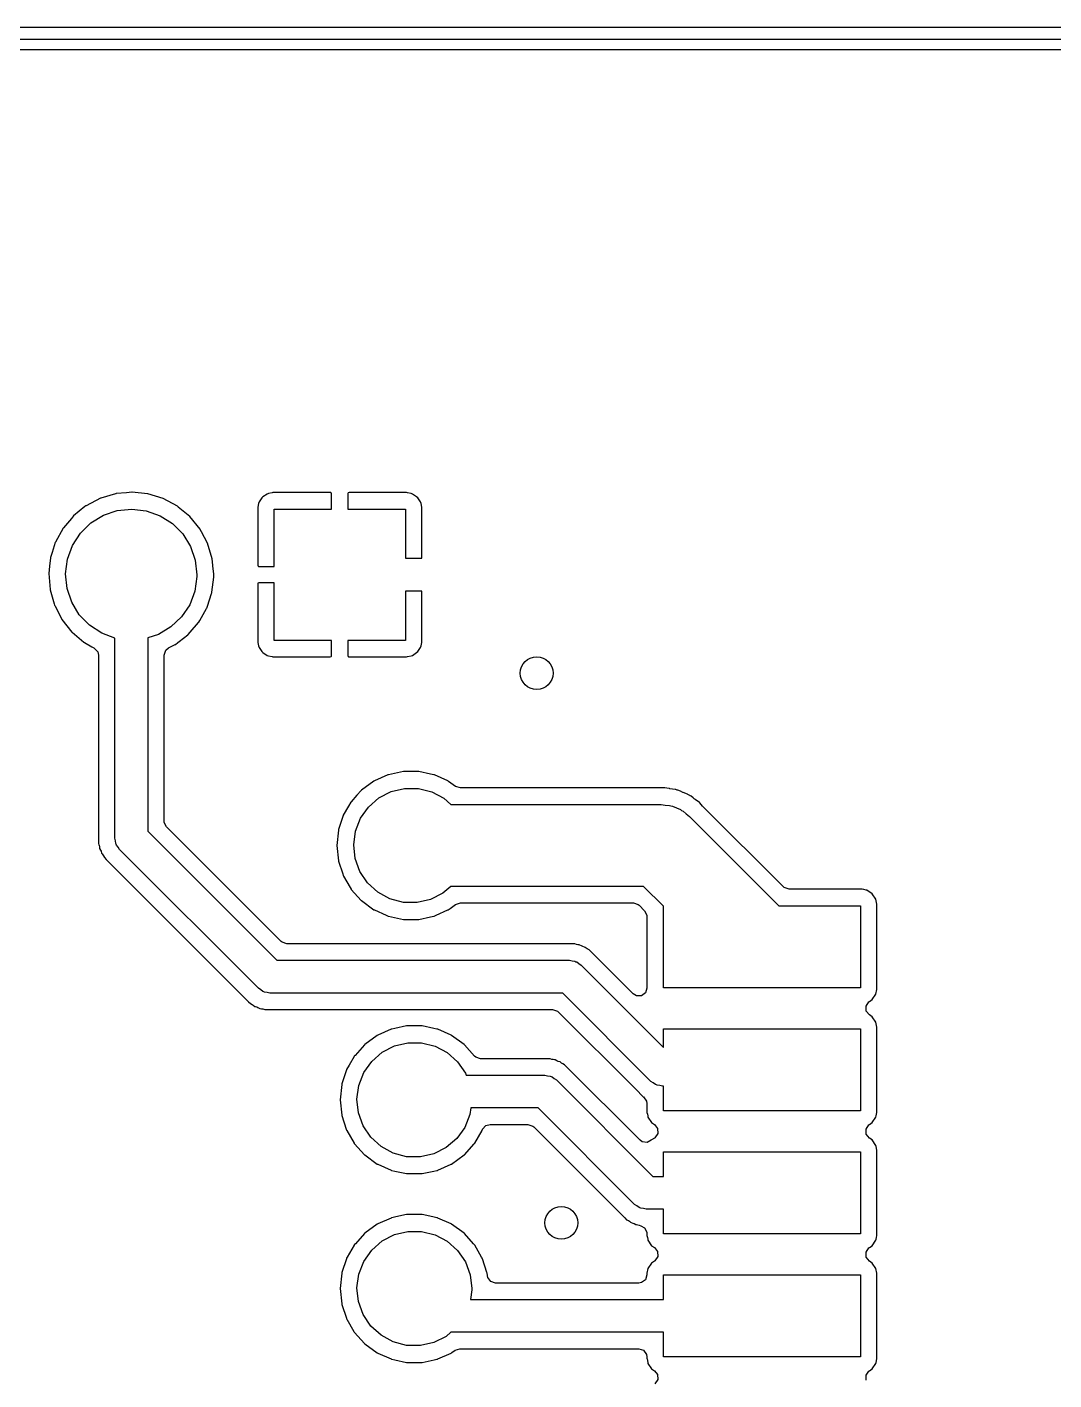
# Model space of a CAD drawing. Extents: x 0.4 to 11.3, y -7.9 to -0.4.
# Drawn here: x 5.854 to 6.347, y -3.253 to -2.603 of the extents above; entities that cross this region are included whole.
import ezdxf

# ---------------------------------------------------------------- set-up
doc = ezdxf.new("R2010")
doc.units = 0
doc.header["$MEASUREMENT"] = 0
doc.layers.add('BLACK', color=7, linetype='CONTINUOUS')

msp = doc.modelspace()

# ---------------------------------------------------------------- linework, layer by layer
at = {"layer": 'BLACK', "linetype": 'CONTINUOUS'}
for p, q in [((3.61811, -2.60335), (7.14, -2.60335)), ((7.13705, -2.60925), (3.62107, -2.60925)), ((3.62992, -2.61419), (7.12821, -2.61419)), ((5.88911, -2.82944), (5.88226, -2.83302)), ((5.88929, -2.82939), (5.88911, -2.82944)), ((5.89634, -2.82732), (5.88929, -2.82939)), ((5.88929, -2.82939), (5.88929, -2.82939)), ((5.89652, -2.82726), (5.89634, -2.82732)), ((5.89634, -2.82732), (5.89634, -2.82732)), ((5.89671, -2.82725), (5.89652, -2.82726)), ((5.90169, -2.82679), (5.89671, -2.82725)), ((5.89671, -2.82725), (5.89671, -2.82725)), ((5.90421, -2.82656), (5.90169, -2.82679)), ((5.9044, -2.82658), (5.90421, -2.82656)), ((5.91171, -2.82735), (5.9044, -2.82658)), ((5.9044, -2.82658), (5.9044, -2.82658)), ((5.9119, -2.82737), (5.91171, -2.82735)), ((5.91171, -2.82735), (5.91171, -2.82735)), ((5.91927, -2.82965), (5.9119, -2.82737)), ((5.92607, -2.83333), (5.91927, -2.82965)), ((5.96655, -2.82929), (5.96524, -2.83125)), ((5.96708, -2.82876), (5.96655, -2.82929)), ((5.96905, -2.82744), (5.96708, -2.82876)), ((5.96975, -2.82715), (5.96905, -2.82744)), ((5.97148, -2.82681), (5.96975, -2.82715)), ((5.97186, -2.82677), (5.97148, -2.82681)), ((5.99968, -2.82677), (5.97186, -2.82677)), ((5.99984, -2.82689), (5.99968, -2.82677)), ((6, -2.82739), (5.99984, -2.82689)), ((6, -2.83465), (6, -2.82739)), ((6.00799, -2.82693), (6.00787, -2.8271)), ((6.00787, -2.8271), (6.00787, -2.83465)), ((6.00849, -2.82677), (6.00799, -2.82693)), ((6.03602, -2.82677), (6.00849, -2.82677)), ((6.0364, -2.82681), (6.03602, -2.82677)), ((6.03813, -2.82715), (6.0364, -2.82681)), ((6.03882, -2.82744), (6.03813, -2.82715)), ((6.04079, -2.82876), (6.03882, -2.82744)), ((6.04132, -2.82929), (6.04079, -2.82876)), ((6.04264, -2.83125), (6.04132, -2.82929)), ((5.88173, -2.83345), (5.87624, -2.83786)), ((5.88212, -2.83314), (5.88173, -2.83345)), ((5.88226, -2.83302), (5.88212, -2.83314)), ((5.88212, -2.83314), (5.88212, -2.83314)), ((5.89053, -2.83764), (5.89717, -2.83538)), ((5.89717, -2.83538), (5.90416, -2.83465)), ((5.90416, -2.83465), (5.91113, -2.83548)), ((5.91113, -2.83548), (5.91774, -2.83783)), ((5.92622, -2.83345), (5.92607, -2.83333)), ((5.9265, -2.83368), (5.92622, -2.83345)), ((5.92622, -2.83345), (5.92622, -2.83345)), ((5.93202, -2.83825), (5.9265, -2.83368)), ((5.9646, -2.83368), (5.96457, -2.83406)), ((5.96457, -2.83406), (5.96457, -2.86159)), ((5.96495, -2.83195), (5.9646, -2.83368)), ((5.96524, -2.83125), (5.96495, -2.83195)), ((5.97244, -2.8622), (5.97244, -2.83465)), ((5.97244, -2.83465), (6, -2.83465)), ((6.00787, -2.83465), (6.03543, -2.83465)), ((6.03543, -2.83465), (6.03543, -2.85827)), ((6.04293, -2.83195), (6.04264, -2.83125)), ((6.04327, -2.83368), (6.04293, -2.83195)), ((6.04331, -2.83406), (6.04327, -2.83368)), ((6.04331, -2.85827), (6.04331, -2.83406)), ((5.8752, -2.8391), (5.8714, -2.84363)), ((5.87624, -2.83786), (5.8752, -2.8391)), ((5.87953, -2.84624), (5.88455, -2.84132)), ((5.88455, -2.84132), (5.89053, -2.83764)), ((5.91774, -2.83783), (5.92367, -2.8416)), ((5.92367, -2.8416), (5.92862, -2.84658)), ((5.9369, -2.84424), (5.93202, -2.83825)), ((5.87128, -2.84378), (5.86756, -2.85055)), ((5.8714, -2.84363), (5.87128, -2.84378)), ((5.8714, -2.84363), (5.8714, -2.84363)), ((5.87573, -2.85214), (5.87953, -2.84624)), ((5.92862, -2.84658), (5.93234, -2.85253)), ((5.93699, -2.84441), (5.9369, -2.84424)), ((5.93762, -2.84558), (5.93699, -2.84441)), ((5.93699, -2.84441), (5.93699, -2.84441)), ((5.94053, -2.85106), (5.93762, -2.84558)), ((5.86599, -2.85548), (5.86522, -2.85791)), ((5.8675, -2.85073), (5.86599, -2.85548)), ((5.86756, -2.85055), (5.8675, -2.85073)), ((5.8675, -2.85073), (5.8675, -2.85073)), ((5.87332, -2.85874), (5.87573, -2.85214)), ((5.93234, -2.85253), (5.93465, -2.85916)), ((5.94276, -2.85845), (5.94053, -2.85106)), ((5.86476, -2.86204), (5.86436, -2.86559)), ((5.8652, -2.8581), (5.86476, -2.86204)), ((5.86522, -2.85791), (5.8652, -2.8581)), ((5.8652, -2.8581), (5.8652, -2.8581)), ((5.87244, -2.8657), (5.87332, -2.85874)), ((5.93465, -2.85916), (5.93543, -2.86614)), ((5.94307, -2.86159), (5.94276, -2.85845)), ((5.94312, -2.86209), (5.94307, -2.86159)), ((5.94348, -2.86578), (5.94312, -2.86209)), ((5.96457, -2.86159), (5.96473, -2.86209)), ((5.96473, -2.86209), (5.96489, -2.8622)), ((5.96489, -2.8622), (5.97244, -2.8622)), ((6.03543, -2.85827), (6.04331, -2.85827)), ((5.86436, -2.86559), (5.86501, -2.87329)), ((5.87313, -2.87269), (5.87244, -2.8657)), ((5.93542, -2.86702), (5.93444, -2.87397)), ((5.93543, -2.86614), (5.93542, -2.86702)), ((5.94259, -2.87446), (5.94349, -2.86736)), ((5.94352, -2.86614), (5.94348, -2.86578)), ((5.94349, -2.86736), (5.9435, -2.86725)), ((5.9435, -2.86725), (5.94352, -2.86614)), ((5.86501, -2.87329), (5.86506, -2.87347)), ((5.86506, -2.87347), (5.86506, -2.87347)), ((5.86506, -2.87347), (5.86699, -2.8802)), ((5.87535, -2.87935), (5.87313, -2.87269)), ((5.93444, -2.87397), (5.93195, -2.88054)), ((5.94042, -2.88128), (5.94247, -2.87509)), ((5.94247, -2.87509), (5.94253, -2.87491)), ((5.94247, -2.87509), (5.94247, -2.87509)), ((5.94253, -2.87491), (5.94259, -2.87446)), ((5.96468, -2.87024), (5.96457, -2.8704)), ((5.96457, -2.8704), (5.96457, -2.89822)), ((5.96518, -2.87008), (5.96468, -2.87024)), ((5.97244, -2.87008), (5.96518, -2.87008)), ((5.97244, -2.89764), (5.97244, -2.87008)), ((6.04331, -2.87402), (6.03543, -2.87402)), ((6.03543, -2.87402), (6.03543, -2.89764)), ((6.04331, -2.89822), (6.04331, -2.87402)), ((5.86699, -2.8802), (5.86714, -2.88071)), ((5.86714, -2.88071), (5.86722, -2.88088)), ((5.86722, -2.88088), (5.87058, -2.88741)), ((5.87898, -2.88536), (5.87535, -2.87935)), ((5.93195, -2.88054), (5.92806, -2.88639)), ((5.93675, -2.88813), (5.94, -2.88241)), ((5.94, -2.88241), (5.9401, -2.88224)), ((5.94, -2.88241), (5.94, -2.88241)), ((5.9401, -2.88224), (5.94042, -2.88128)), ((5.87058, -2.88741), (5.87058, -2.88741)), ((5.87058, -2.88741), (5.87067, -2.88758)), ((5.87067, -2.88758), (5.87547, -2.89364)), ((5.88386, -2.89041), (5.87898, -2.88536)), ((5.92806, -2.88639), (5.92298, -2.89123)), ((5.93628, -2.88896), (5.93675, -2.88813)), ((5.87547, -2.89364), (5.87561, -2.89376)), ((5.87561, -2.89376), (5.87561, -2.89376)), ((5.87561, -2.89376), (5.8812, -2.89852)), ((5.88974, -2.89425), (5.88386, -2.89041)), ((5.89606, -2.89661), (5.88974, -2.89425)), ((5.91695, -2.89482), (5.91181, -2.89649)), ((5.92298, -2.89123), (5.91695, -2.89482)), ((5.92686, -2.89822), (5.93108, -2.89492)), ((5.93108, -2.89492), (5.93123, -2.8948)), ((5.93108, -2.89492), (5.93108, -2.89492)), ((5.93123, -2.8948), (5.93224, -2.89364)), ((5.93224, -2.89364), (5.93616, -2.8891)), ((5.93616, -2.8891), (5.93628, -2.88896)), ((5.93616, -2.8891), (5.93616, -2.8891)), ((5.8812, -2.89852), (5.8812, -2.89852)), ((5.8812, -2.89852), (5.88135, -2.89864)), ((5.88135, -2.89864), (5.88151, -2.89874)), ((5.88151, -2.89874), (5.88151, -2.89874)), ((5.88151, -2.89874), (5.88499, -2.90068)), ((5.88499, -2.90068), (5.88597, -2.90123)), ((5.88597, -2.90123), (5.88617, -2.90134)), ((5.88617, -2.90134), (5.88781, -2.90311)), ((5.89606, -2.99252), (5.89606, -2.89661)), ((5.91181, -2.89649), (5.91181, -2.98926)), ((5.92045, -2.90242), (5.92185, -2.90123)), ((5.92185, -2.90123), (5.92497, -2.89965)), ((5.92497, -2.89965), (5.92498, -2.89965)), ((5.92498, -2.89965), (5.92515, -2.89956)), ((5.92515, -2.89956), (5.9262, -2.89874)), ((5.9262, -2.89874), (5.92686, -2.89822)), ((5.96457, -2.89822), (5.9646, -2.8986)), ((5.9646, -2.8986), (5.96495, -2.90033)), ((5.96495, -2.90033), (5.96524, -2.90103)), ((5.96524, -2.90103), (5.96655, -2.903)), ((6, -2.89764), (5.97244, -2.89764)), ((6, -2.90519), (6, -2.89764)), ((6.03543, -2.89764), (6.00787, -2.89764)), ((6.00787, -2.89764), (6.00787, -2.90489)), ((6.04132, -2.903), (6.04264, -2.90103)), ((6.04264, -2.90103), (6.04293, -2.90033)), ((6.04293, -2.90033), (6.04327, -2.8986)), ((6.04327, -2.8986), (6.04331, -2.89822)), ((5.88781, -2.90311), (5.88817, -2.90474)), ((5.88817, -2.90474), (5.88817, -2.99502)), ((5.9197, -2.90471), (5.92045, -2.90242)), ((5.9197, -2.98437), (5.9197, -2.90471)), ((5.96655, -2.903), (5.96708, -2.90353)), ((5.96708, -2.90353), (5.96905, -2.90484)), ((5.96905, -2.90484), (5.96975, -2.90513)), ((5.96975, -2.90513), (5.97148, -2.90547)), ((5.97148, -2.90547), (5.97186, -2.90551)), ((5.97186, -2.90551), (5.99938, -2.90551)), ((5.99938, -2.90551), (5.99988, -2.90535)), ((5.99988, -2.90535), (6, -2.90519)), ((6.00787, -2.90489), (6.00804, -2.90539)), ((6.00804, -2.90539), (6.0082, -2.90551)), ((6.0082, -2.90551), (6.03602, -2.90551)), ((6.03602, -2.90551), (6.0364, -2.90547)), ((6.0364, -2.90547), (6.03813, -2.90513)), ((6.03813, -2.90513), (6.03882, -2.90484)), ((6.03882, -2.90484), (6.04079, -2.90353)), ((6.04079, -2.90353), (6.04132, -2.903)), ((6.02036, -2.96519), (6.01434, -2.96957)), ((6.02055, -2.96511), (6.02036, -2.96519)), ((6.02699, -2.96224), (6.02055, -2.96511)), ((6.02055, -2.96511), (6.02055, -2.96511)), ((6.02717, -2.96216), (6.02699, -2.96224)), ((6.02699, -2.96224), (6.02699, -2.96224)), ((6.02737, -2.96212), (6.02717, -2.96216)), ((6.02884, -2.9618), (6.02737, -2.96212)), ((6.02737, -2.96212), (6.02737, -2.96212)), ((6.03446, -2.96061), (6.02884, -2.9618)), ((6.04192, -2.96061), (6.03446, -2.96061)), ((6.04754, -2.9618), (6.04192, -2.96061)), ((6.04901, -2.96212), (6.04754, -2.9618)), ((6.0492, -2.96216), (6.04901, -2.96212)), ((6.04901, -2.96212), (6.04901, -2.96212)), ((6.04939, -2.96224), (6.0492, -2.96216)), ((6.05583, -2.96511), (6.04939, -2.96224)), ((6.04939, -2.96224), (6.04939, -2.96224)), ((6.05601, -2.96519), (6.05583, -2.96511)), ((6.05583, -2.96511), (6.05583, -2.96511)), ((6.05618, -2.96531), (6.05601, -2.96519)), ((6.05952, -2.96774), (6.05618, -2.96531)), ((6.01214, -2.97201), (6.00935, -2.97511)), ((6.0142, -2.96972), (6.01214, -2.97201)), ((6.01434, -2.96957), (6.0142, -2.96972)), ((6.0142, -2.96972), (6.0142, -2.96972)), ((6.01771, -2.97762), (6.0227, -2.97327)), ((6.0227, -2.97327), (6.02858, -2.97023)), ((6.02858, -2.97023), (6.03502, -2.96869)), ((6.03502, -2.96869), (6.04164, -2.96872)), ((6.04164, -2.96872), (6.04807, -2.97033)), ((6.04807, -2.97033), (6.05392, -2.97343)), ((6.06181, -2.96848), (6.05952, -2.96774)), ((6.15694, -2.96848), (6.06181, -2.96848)), ((6.15717, -2.96848), (6.15694, -2.96848)), ((6.15962, -2.96834), (6.15717, -2.96848)), ((6.15985, -2.96838), (6.15962, -2.96834)), ((6.16082, -2.96856), (6.15985, -2.96838)), ((6.15985, -2.96838), (6.15985, -2.96838)), ((6.16209, -2.96879), (6.16082, -2.96856)), ((6.16229, -2.96883), (6.16209, -2.96879)), ((6.16478, -2.96915), (6.16229, -2.96883)), ((6.16512, -2.96929), (6.16478, -2.96915)), ((6.16583, -2.96949), (6.16512, -2.96929)), ((6.16618, -2.96955), (6.16583, -2.96949)), ((6.16736, -2.97008), (6.16618, -2.96955)), ((6.16847, -2.97059), (6.16736, -2.97008)), ((6.16866, -2.97067), (6.16847, -2.97059)), ((6.17078, -2.97149), (6.16866, -2.97067)), ((6.171, -2.97158), (6.17078, -2.97149)), ((6.17078, -2.97149), (6.17078, -2.97149)), ((6.1713, -2.97179), (6.171, -2.97158)), ((6.17194, -2.97215), (6.1713, -2.97179)), ((6.17205, -2.9722), (6.17194, -2.97215)), ((6.17227, -2.9723), (6.17205, -2.9722)), ((6.17245, -2.97244), (6.17227, -2.9723)), ((6.1735, -2.97327), (6.17245, -2.97244)), ((6.17245, -2.97244), (6.17245, -2.97244)), ((6.17396, -2.97363), (6.1735, -2.97327)), ((6.00812, -2.97724), (6.00562, -2.98156)), ((6.00925, -2.97529), (6.00812, -2.97724)), ((6.00935, -2.97511), (6.00925, -2.97529)), ((6.00925, -2.97529), (6.00925, -2.97529)), ((6.0139, -2.98304), (6.01771, -2.97762)), ((6.05392, -2.97343), (6.05722, -2.97638)), ((6.05722, -2.97638), (6.15787, -2.97638)), ((6.15787, -2.97638), (6.15811, -2.97638)), ((6.15811, -2.97638), (6.1601, -2.97669)), ((6.1601, -2.97669), (6.1621, -2.97684)), ((6.1621, -2.97684), (6.16284, -2.97712)), ((6.16284, -2.97712), (6.16363, -2.97724)), ((6.16363, -2.97724), (6.16545, -2.97809)), ((6.16545, -2.97809), (6.16733, -2.9788)), ((6.16733, -2.9788), (6.16796, -2.97927)), ((6.16796, -2.97927), (6.16868, -2.97961)), ((6.16868, -2.97961), (6.17019, -2.98094)), ((6.17424, -2.97385), (6.17396, -2.97363)), ((6.17441, -2.97397), (6.17424, -2.97385)), ((6.17646, -2.97542), (6.17441, -2.97397)), ((6.17662, -2.97559), (6.17646, -2.97542)), ((6.17797, -2.97714), (6.17662, -2.97559)), ((6.17815, -2.97733), (6.17797, -2.97714)), ((6.21674, -3.01593), (6.17815, -2.97733)), ((5.91975, -2.98498), (5.9197, -2.98437)), ((5.92085, -2.98713), (5.91975, -2.98498)), ((6.00556, -2.98176), (6.00338, -2.98846)), ((6.00562, -2.98156), (6.00556, -2.98176)), ((6.00556, -2.98176), (6.00556, -2.98176)), ((6.0115, -2.98921), (6.0139, -2.98304)), ((6.17019, -2.98094), (6.17179, -2.98214)), ((6.17179, -2.98214), (6.21461, -3.02496)), ((5.89636, -2.9938), (5.89606, -2.99252)), ((5.91181, -2.98926), (5.97373, -3.05118)), ((5.97586, -3.04215), (5.92085, -2.98713)), ((6.00332, -2.98865), (6.00254, -2.99606)), ((6.00338, -2.98846), (6.00332, -2.98865)), ((6.00338, -2.98846), (6.00338, -2.98846)), ((6.01063, -2.99577), (6.0115, -2.98921)), ((5.88817, -2.99502), (5.88844, -2.99586)), ((5.88844, -2.99586), (5.88846, -2.99592)), ((5.88846, -2.99592), (5.88861, -2.99652)), ((5.88861, -2.99652), (5.88875, -2.99745)), ((5.88875, -2.99745), (5.88919, -2.9983)), ((5.88919, -2.9983), (5.88942, -2.99886)), ((5.88942, -2.99886), (5.88971, -2.99977)), ((5.8965, -2.99511), (5.89636, -2.9938)), ((5.89674, -2.99549), (5.8965, -2.99511)), ((5.89684, -2.99593), (5.89674, -2.99549)), ((5.89766, -2.99696), (5.89684, -2.99593)), ((5.89836, -2.99808), (5.89766, -2.99696)), ((5.9649, -3.06462), (5.89836, -2.99808)), ((6.00254, -2.99606), (6.00332, -3.00347)), ((6.01136, -3.00236), (6.01063, -2.99577)), ((5.88971, -2.99977), (5.88989, -3.00002)), ((5.88989, -3.00002), (5.89027, -3.00054)), ((5.89027, -3.00054), (5.89059, -3.00106)), ((5.89059, -3.00106), (5.89102, -3.0019)), ((5.89102, -3.0019), (5.89191, -3.00279)), ((5.89191, -3.00279), (5.89191, -3.00279)), ((5.89191, -3.00279), (5.9602, -3.07108)), ((6.00332, -3.00347), (6.00338, -3.00367)), ((6.00338, -3.00367), (6.00338, -3.00367)), ((6.00338, -3.00367), (6.00535, -3.00971)), ((6.01363, -3.00857), (6.01136, -3.00236)), ((6.00535, -3.00971), (6.00562, -3.01056)), ((6.00562, -3.01056), (6.00572, -3.01074)), ((6.00572, -3.01074), (6.00572, -3.01074)), ((6.00572, -3.01074), (6.00895, -3.01632)), ((6.01733, -3.01407), (6.01363, -3.00857)), ((6.00895, -3.01632), (6.00935, -3.01702)), ((6.00935, -3.01702), (6.00949, -3.01717)), ((6.00949, -3.01717), (6.0142, -3.0224)), ((6.02222, -3.01853), (6.01733, -3.01407)), ((6.02804, -3.02169), (6.02222, -3.01853)), ((6.05727, -3.01575), (6.05344, -3.01902)), ((6.14972, -3.01575), (6.05727, -3.01575)), ((6.15921, -3.02524), (6.14972, -3.01575)), ((6.2172, -3.01632), (6.21674, -3.01593)), ((6.21949, -3.01707), (6.2172, -3.01632)), ((6.25448, -3.01707), (6.21949, -3.01707)), ((6.25537, -3.01724), (6.25448, -3.01707)), ((6.2564, -3.01745), (6.25537, -3.01724)), ((6.25678, -3.01752), (6.2564, -3.01745)), ((6.2564, -3.01745), (6.2564, -3.01745)), ((6.25939, -3.01927), (6.25678, -3.01752)), ((6.0142, -3.0224), (6.0142, -3.0224)), ((6.0142, -3.0224), (6.01434, -3.02255)), ((6.01434, -3.02255), (6.02036, -3.02694)), ((6.03445, -3.02337), (6.02804, -3.02169)), ((6.04107, -3.02347), (6.03445, -3.02337)), ((6.04752, -3.02199), (6.04107, -3.02347)), ((6.05344, -3.01902), (6.04752, -3.02199)), ((6.05694, -3.02626), (6.05952, -3.02439)), ((6.05952, -3.02439), (6.06181, -3.02364)), ((6.06181, -3.02364), (6.14484, -3.02364)), ((6.14484, -3.02364), (6.14713, -3.02439)), ((6.14713, -3.02439), (6.14759, -3.02478)), ((6.14759, -3.02478), (6.15018, -3.02737)), ((6.15921, -3.06433), (6.15921, -3.02524)), ((6.21461, -3.02496), (6.2537, -3.02496)), ((6.2537, -3.02496), (6.2537, -3.06433)), ((6.26114, -3.02188), (6.25939, -3.01927)), ((6.26159, -3.02418), (6.26114, -3.02188)), ((6.26159, -3.06511), (6.26159, -3.02418)), ((6.02036, -3.02694), (6.02055, -3.02702)), ((6.02055, -3.02702), (6.02055, -3.02702)), ((6.02055, -3.02702), (6.02616, -3.02951)), ((6.02616, -3.02951), (6.02717, -3.02997)), ((6.02717, -3.02997), (6.02737, -3.03001)), ((6.02737, -3.03001), (6.02737, -3.03001)), ((6.02737, -3.03001), (6.02884, -3.03032)), ((6.02884, -3.03032), (6.03446, -3.03152)), ((6.03446, -3.03152), (6.04192, -3.03152)), ((6.04192, -3.03152), (6.04754, -3.03032)), ((6.04754, -3.03032), (6.04901, -3.03001)), ((6.04901, -3.03001), (6.0492, -3.02997)), ((6.04901, -3.03001), (6.04901, -3.03001)), ((6.0492, -3.02997), (6.05022, -3.02951)), ((6.05022, -3.02951), (6.05583, -3.02702)), ((6.05583, -3.02702), (6.05601, -3.02694)), ((6.05583, -3.02702), (6.05583, -3.02702)), ((6.05601, -3.02694), (6.05694, -3.02626)), ((6.15018, -3.02737), (6.15127, -3.02951)), ((6.15127, -3.02951), (6.15132, -3.03012)), ((6.15132, -3.03012), (6.15132, -3.06449)), ((5.97633, -3.04254), (5.97586, -3.04215)), ((5.97862, -3.04329), (5.97633, -3.04254)), ((6.11667, -3.04329), (5.97862, -3.04329)), ((6.11757, -3.04358), (6.11667, -3.04329)), ((6.11817, -3.04372), (6.11757, -3.04358)), ((6.1188, -3.04382), (6.11817, -3.04372)), ((6.11911, -3.04387), (6.1188, -3.04382)), ((6.1188, -3.04382), (6.1188, -3.04382)), ((6.11995, -3.0443), (6.11911, -3.04387)), ((6.12052, -3.04454), (6.11995, -3.0443)), ((6.12142, -3.04483), (6.12052, -3.04454)), ((5.97373, -3.05118), (6.11419, -3.05118)), ((6.11419, -3.05118), (6.11547, -3.05148)), ((6.12167, -3.04501), (6.12142, -3.04483)), ((6.12219, -3.04539), (6.12167, -3.04501)), ((6.12271, -3.04571), (6.12219, -3.04539)), ((6.12356, -3.04614), (6.12271, -3.04571)), ((6.12445, -3.04703), (6.12356, -3.04614)), ((6.14467, -3.06725), (6.12445, -3.04703)), ((6.12445, -3.04703), (6.12445, -3.04703)), ((6.11547, -3.05148), (6.11678, -3.05162)), ((6.11678, -3.05162), (6.11716, -3.05186)), ((6.11716, -3.05186), (6.1176, -3.05197)), ((6.1176, -3.05197), (6.11863, -3.05279)), ((6.11863, -3.05279), (6.11974, -3.05349)), ((6.11974, -3.05349), (6.15921, -3.09296)), ((5.96602, -3.06532), (5.9649, -3.06462)), ((5.96705, -3.06614), (5.96602, -3.06532)), ((5.96749, -3.06625), (5.96705, -3.06614)), ((5.96787, -3.06649), (5.96749, -3.06625)), ((5.96918, -3.06663), (5.96787, -3.06649)), ((5.97046, -3.06693), (5.96918, -3.06663)), ((6.11091, -3.06693), (5.97046, -3.06693)), ((6.15325, -3.10927), (6.11091, -3.06693)), ((6.14622, -3.0682), (6.14467, -3.06725)), ((6.14863, -3.0682), (6.14622, -3.0682)), ((6.15057, -3.06678), (6.14863, -3.0682)), ((6.15132, -3.06449), (6.15057, -3.06678)), ((6.2537, -3.06433), (6.15921, -3.06433)), ((6.25803, -3.07093), (6.25939, -3.07002)), ((6.25939, -3.07002), (6.26114, -3.06741)), ((6.26114, -3.06741), (6.26159, -3.06511)), ((5.9602, -3.07108), (5.9602, -3.07108)), ((5.9602, -3.07108), (5.96109, -3.07197)), ((5.96109, -3.07197), (5.96194, -3.0724)), ((5.96194, -3.0724), (5.96246, -3.07272)), ((5.96246, -3.07272), (5.96322, -3.07328)), ((5.96322, -3.07328), (5.96352, -3.07337)), ((5.96352, -3.07337), (5.96413, -3.07357)), ((5.96413, -3.07357), (5.96469, -3.07381)), ((5.96469, -3.07381), (5.96554, -3.07424)), ((5.96554, -3.07424), (5.96584, -3.07429)), ((5.96584, -3.07429), (5.96584, -3.07429)), ((5.96584, -3.07429), (5.96648, -3.07439)), ((5.96648, -3.07439), (5.96707, -3.07453)), ((5.96707, -3.07453), (5.96798, -3.07482)), ((5.96798, -3.07482), (6.10603, -3.07482)), ((6.10603, -3.07482), (6.10832, -3.07557)), ((6.10832, -3.07557), (6.10878, -3.07596)), ((6.10878, -3.07596), (6.1459, -3.11308)), ((6.25644, -3.07312), (6.25778, -3.07111)), ((6.25654, -3.07552), (6.25644, -3.07312)), ((6.25803, -3.07741), (6.25654, -3.07552)), ((6.25778, -3.07111), (6.25803, -3.07093)), ((6.03604, -3.08266), (6.03042, -3.08385)), ((6.04349, -3.08266), (6.03604, -3.08266)), ((6.04911, -3.08385), (6.04349, -3.08266)), ((6.25939, -3.07832), (6.25803, -3.07741)), ((6.26114, -3.08094), (6.25939, -3.07832)), ((6.26159, -3.08324), (6.26114, -3.08094)), ((6.26159, -3.12416), (6.26159, -3.08324)), ((6.02194, -3.08724), (6.01591, -3.09162)), ((6.02213, -3.08716), (6.02194, -3.08724)), ((6.02856, -3.08429), (6.02213, -3.08716)), ((6.02213, -3.08716), (6.02213, -3.08716)), ((6.02875, -3.08421), (6.02856, -3.08429)), ((6.02856, -3.08429), (6.02856, -3.08429)), ((6.02895, -3.08416), (6.02875, -3.08421)), ((6.03042, -3.08385), (6.02895, -3.08416)), ((6.02895, -3.08416), (6.02895, -3.08416)), ((6.05058, -3.08416), (6.04911, -3.08385)), ((6.05078, -3.08421), (6.05058, -3.08416)), ((6.05058, -3.08416), (6.05058, -3.08416)), ((6.05097, -3.08429), (6.05078, -3.08421)), ((6.0574, -3.08716), (6.05097, -3.08429)), ((6.05097, -3.08429), (6.05097, -3.08429)), ((6.05759, -3.08724), (6.0574, -3.08716)), ((6.0574, -3.08716), (6.0574, -3.08716)), ((6.06362, -3.09162), (6.05759, -3.08724)), ((6.15921, -3.09296), (6.15921, -3.08402)), ((6.15921, -3.08402), (6.2537, -3.08402)), ((6.2537, -3.08402), (6.2537, -3.12339)), ((6.01577, -3.09177), (6.01126, -3.09679)), ((6.01591, -3.09162), (6.01577, -3.09177)), ((6.01577, -3.09177), (6.01577, -3.09177)), ((6.01928, -3.09967), (6.02427, -3.09532)), ((6.02427, -3.09532), (6.03016, -3.09228)), ((6.03016, -3.09228), (6.0366, -3.09073)), ((6.0366, -3.09073), (6.04322, -3.09077)), ((6.04322, -3.09077), (6.04964, -3.09238)), ((6.04964, -3.09238), (6.05549, -3.09548)), ((6.05549, -3.09548), (6.06044, -3.09989)), ((6.06375, -3.09177), (6.06362, -3.09162)), ((6.06857, -3.09712), (6.06375, -3.09177)), ((6.06375, -3.09177), (6.06375, -3.09177)), ((6.00843, -3.10147), (6.0072, -3.10361)), ((6.01082, -3.09733), (6.00843, -3.10147)), ((6.01092, -3.09716), (6.01082, -3.09733)), ((6.01082, -3.09733), (6.01082, -3.09733)), ((6.01126, -3.09679), (6.01092, -3.09716)), ((6.01548, -3.10509), (6.01928, -3.09967)), ((6.06044, -3.09989), (6.06419, -3.10534)), ((6.06917, -3.09766), (6.06857, -3.09712)), ((6.07146, -3.09841), (6.06917, -3.09766)), ((6.10486, -3.09841), (6.07146, -3.09841)), ((6.10576, -3.0987), (6.10486, -3.09841)), ((6.10636, -3.09884), (6.10576, -3.0987)), ((6.10699, -3.09894), (6.10636, -3.09884)), ((6.1073, -3.09899), (6.10699, -3.09894)), ((6.10699, -3.09894), (6.10699, -3.09894)), ((6.10814, -3.09942), (6.1073, -3.09899)), ((6.10871, -3.09966), (6.10814, -3.09942)), ((6.10961, -3.09995), (6.10871, -3.09966)), ((6.10986, -3.10013), (6.10961, -3.09995)), ((6.11038, -3.10051), (6.10986, -3.10013)), ((6.1109, -3.10083), (6.11038, -3.10051)), ((6.11175, -3.10126), (6.1109, -3.10083)), ((6.11263, -3.10215), (6.11175, -3.10126)), ((6.14799, -3.1375), (6.11263, -3.10215)), ((6.11263, -3.10215), (6.11263, -3.10215)), ((6.00713, -3.1038), (6.00496, -3.1105)), ((6.0072, -3.10361), (6.00713, -3.1038)), ((6.00713, -3.1038), (6.00713, -3.1038)), ((6.01307, -3.11126), (6.01548, -3.10509)), ((6.06419, -3.10534), (6.06455, -3.1063)), ((6.06455, -3.1063), (6.10238, -3.1063)), ((6.10238, -3.1063), (6.10366, -3.10659)), ((6.10366, -3.10659), (6.10496, -3.10674)), ((6.10496, -3.10674), (6.10535, -3.10698)), ((6.10535, -3.10698), (6.10579, -3.10708)), ((6.10579, -3.10708), (6.10682, -3.10791)), ((6.10682, -3.10791), (6.10793, -3.10861)), ((6.10793, -3.10861), (6.15421, -3.15488)), ((6.15436, -3.10997), (6.15325, -3.10927)), ((6.00489, -3.1107), (6.00412, -3.11811)), ((6.00496, -3.1105), (6.00489, -3.1107)), ((6.00496, -3.1105), (6.00496, -3.1105)), ((6.01221, -3.11782), (6.01307, -3.11126)), ((6.1459, -3.11308), (6.14944, -3.11662)), ((6.15539, -3.11079), (6.15436, -3.10997)), ((6.15583, -3.11089), (6.15539, -3.11079)), ((6.15622, -3.11113), (6.15583, -3.11089)), ((6.15752, -3.11128), (6.15622, -3.11113)), ((6.15881, -3.11157), (6.15752, -3.11128)), ((6.15921, -3.11157), (6.15881, -3.11157)), ((6.15921, -3.12339), (6.15921, -3.11157)), ((6.00412, -3.11811), (6.00489, -3.12552)), ((6.01293, -3.1244), (6.01221, -3.11782)), ((6.06684, -3.12205), (6.06638, -3.12524)), ((6.0991, -3.12205), (6.06684, -3.12205)), ((6.14538, -3.16832), (6.0991, -3.12205)), ((6.14944, -3.11662), (6.14971, -3.11676)), ((6.14971, -3.11676), (6.14971, -3.11676)), ((6.14971, -3.11676), (6.15113, -3.11871)), ((6.15113, -3.11871), (6.15132, -3.11991)), ((6.15132, -3.11991), (6.15132, -3.12416)), ((6.00489, -3.12552), (6.00496, -3.12572)), ((6.00496, -3.12572), (6.00496, -3.12572)), ((6.00496, -3.12572), (6.00708, -3.13225)), ((6.01521, -3.13062), (6.01293, -3.1244)), ((6.06638, -3.12524), (6.06391, -3.13139)), ((6.15132, -3.12416), (6.1515, -3.12508)), ((6.1515, -3.12508), (6.15166, -3.12588)), ((6.15166, -3.12588), (6.15178, -3.12647)), ((6.15178, -3.12647), (6.15352, -3.12908)), ((6.15352, -3.12908), (6.15488, -3.12999)), ((6.2537, -3.12339), (6.15921, -3.12339)), ((6.25803, -3.12999), (6.25939, -3.12908)), ((6.25939, -3.12908), (6.26114, -3.12647)), ((6.26114, -3.12647), (6.26125, -3.12588)), ((6.26125, -3.12588), (6.26141, -3.12508)), ((6.26141, -3.12508), (6.26159, -3.12416)), ((6.00708, -3.13225), (6.0072, -3.13261)), ((6.0072, -3.13261), (6.0073, -3.13279)), ((6.0073, -3.13279), (6.0073, -3.13279)), ((6.0073, -3.13279), (6.01082, -3.13889)), ((6.0189, -3.13612), (6.01521, -3.13062)), ((6.06391, -3.13139), (6.06005, -3.13676)), ((6.06871, -3.13889), (6.07223, -3.13279)), ((6.07223, -3.13279), (6.07233, -3.13261)), ((6.07223, -3.13279), (6.07223, -3.13279)), ((6.07233, -3.13261), (6.07239, -3.13242)), ((6.07239, -3.13242), (6.07247, -3.13225)), ((6.07247, -3.13225), (6.07408, -3.13046)), ((6.07408, -3.13046), (6.07603, -3.12994)), ((6.07603, -3.12994), (6.09422, -3.12994)), ((6.09422, -3.12994), (6.09651, -3.13069)), ((6.09651, -3.13069), (6.09697, -3.13108)), ((6.09697, -3.13108), (6.14067, -3.17478)), ((6.15488, -3.12999), (6.15638, -3.13188)), ((6.15647, -3.13429), (6.15513, -3.13629)), ((6.15638, -3.13188), (6.15647, -3.13429)), ((6.25644, -3.13217), (6.25778, -3.13017)), ((6.25654, -3.13458), (6.25644, -3.13217)), ((6.25803, -3.13647), (6.25654, -3.13458)), ((6.25778, -3.13017), (6.25803, -3.12999)), ((6.01082, -3.13889), (6.01092, -3.13906)), ((6.01092, -3.13906), (6.01106, -3.13922)), ((6.01106, -3.13922), (6.01577, -3.14445)), ((6.0238, -3.14057), (6.0189, -3.13612)), ((6.02962, -3.14373), (6.0238, -3.14057)), ((6.05501, -3.14106), (6.0491, -3.14404)), ((6.06005, -3.13676), (6.05501, -3.14106)), ((6.06375, -3.14445), (6.06847, -3.13922)), ((6.06847, -3.13922), (6.0686, -3.13906)), ((6.0686, -3.13906), (6.06871, -3.13889)), ((6.14898, -3.13822), (6.14799, -3.1375)), ((6.15136, -3.1386), (6.14898, -3.13822)), ((6.15341, -3.13755), (6.15136, -3.1386)), ((6.15352, -3.13738), (6.15341, -3.13755)), ((6.15488, -3.13647), (6.15352, -3.13738)), ((6.15513, -3.13629), (6.15488, -3.13647)), ((6.25939, -3.13738), (6.25803, -3.13647)), ((6.26114, -3.13999), (6.25939, -3.13738)), ((6.26121, -3.14037), (6.26114, -3.13999)), ((6.26124, -3.1405), (6.26121, -3.14037)), ((6.26121, -3.14037), (6.26121, -3.14037)), ((6.26159, -3.14229), (6.26124, -3.1405)), ((6.01577, -3.14445), (6.01577, -3.14445)), ((6.01577, -3.14445), (6.01591, -3.1446)), ((6.01591, -3.1446), (6.02194, -3.14898)), ((6.03602, -3.14541), (6.02962, -3.14373)), ((6.04264, -3.14552), (6.03602, -3.14541)), ((6.0491, -3.14404), (6.04264, -3.14552)), ((6.05759, -3.14898), (6.06362, -3.1446)), ((6.06362, -3.1446), (6.06375, -3.14445)), ((6.06375, -3.14445), (6.06375, -3.14445)), ((6.15921, -3.15488), (6.15921, -3.14307)), ((6.15921, -3.14307), (6.2537, -3.14307)), ((6.2537, -3.14307), (6.2537, -3.18244)), ((6.26159, -3.18322), (6.26159, -3.14229)), ((6.02194, -3.14898), (6.02213, -3.14907)), ((6.02213, -3.14907), (6.02213, -3.14907)), ((6.02213, -3.14907), (6.02856, -3.15193)), ((6.02856, -3.15193), (6.02875, -3.15201)), ((6.02875, -3.15201), (6.02895, -3.15206)), ((6.02895, -3.15206), (6.02895, -3.15206)), ((6.02895, -3.15206), (6.03042, -3.15237)), ((6.03042, -3.15237), (6.03604, -3.15356)), ((6.03604, -3.15356), (6.04349, -3.15356)), ((6.04349, -3.15356), (6.04911, -3.15237)), ((6.04911, -3.15237), (6.05058, -3.15206)), ((6.05058, -3.15206), (6.05078, -3.15201)), ((6.05058, -3.15206), (6.05058, -3.15206)), ((6.05078, -3.15201), (6.05097, -3.15193)), ((6.05097, -3.15193), (6.0574, -3.14907)), ((6.0574, -3.14907), (6.05759, -3.14898)), ((6.0574, -3.14907), (6.0574, -3.14907)), ((6.15421, -3.15488), (6.15921, -3.15488)), ((6.03086, -3.17431), (6.02895, -3.17472)), ((6.03604, -3.17321), (6.03086, -3.17431)), ((6.04349, -3.17321), (6.03604, -3.17321)), ((6.04867, -3.17431), (6.04349, -3.17321)), ((6.05058, -3.17472), (6.04867, -3.17431)), ((6.14649, -3.16902), (6.14538, -3.16832)), ((6.14752, -3.16985), (6.14649, -3.16902)), ((6.14796, -3.16995), (6.14752, -3.16985)), ((6.14834, -3.17019), (6.14796, -3.16995)), ((6.14965, -3.17034), (6.14834, -3.17019)), ((6.15093, -3.17063), (6.14965, -3.17034)), ((6.15921, -3.17063), (6.15093, -3.17063)), ((6.15921, -3.18244), (6.15921, -3.17063)), ((6.02194, -3.17779), (6.01591, -3.18217)), ((6.02213, -3.17771), (6.02194, -3.17779)), ((6.02856, -3.17484), (6.02213, -3.17771)), ((6.02213, -3.17771), (6.02213, -3.17771)), ((6.02875, -3.17476), (6.02856, -3.17484)), ((6.02856, -3.17484), (6.02856, -3.17484)), ((6.02895, -3.17472), (6.02875, -3.17476)), ((6.02895, -3.17472), (6.02895, -3.17472)), ((6.05078, -3.17476), (6.05058, -3.17472)), ((6.05058, -3.17472), (6.05058, -3.17472)), ((6.05097, -3.17484), (6.05078, -3.17476)), ((6.0574, -3.17771), (6.05097, -3.17484)), ((6.05097, -3.17484), (6.05097, -3.17484)), ((6.05759, -3.17779), (6.0574, -3.17771)), ((6.0574, -3.17771), (6.0574, -3.17771)), ((6.06362, -3.18217), (6.05759, -3.17779)), ((6.14067, -3.17478), (6.14067, -3.17478)), ((6.14067, -3.17478), (6.14156, -3.17567)), ((6.14156, -3.17567), (6.14241, -3.1761)), ((6.14241, -3.1761), (6.14293, -3.17642)), ((6.14293, -3.17642), (6.14345, -3.1768)), ((6.14345, -3.1768), (6.14345, -3.1768)), ((6.14345, -3.1768), (6.1437, -3.17698)), ((6.1437, -3.17698), (6.1446, -3.17727)), ((6.1446, -3.17727), (6.14517, -3.17751)), ((6.14517, -3.17751), (6.14601, -3.17794)), ((6.14601, -3.17794), (6.14631, -3.17799)), ((6.14631, -3.17799), (6.14631, -3.17799)), ((6.14631, -3.17799), (6.14695, -3.17809)), ((6.14695, -3.17809), (6.14754, -3.17823)), ((6.14754, -3.17823), (6.14845, -3.17852)), ((6.14845, -3.17852), (6.14842, -3.17861)), ((6.14842, -3.17861), (6.15018, -3.1795)), ((6.15018, -3.1795), (6.15127, -3.18165)), ((6.01142, -3.18716), (6.01092, -3.18771)), ((6.01577, -3.18232), (6.01142, -3.18716)), ((6.01591, -3.18217), (6.01577, -3.18232)), ((6.01577, -3.18232), (6.01577, -3.18232)), ((6.01928, -3.19022), (6.02427, -3.18587)), ((6.02427, -3.18587), (6.03016, -3.18283)), ((6.03016, -3.18283), (6.0366, -3.18128)), ((6.0366, -3.18128), (6.04322, -3.18132)), ((6.04322, -3.18132), (6.04964, -3.18293)), ((6.04964, -3.18293), (6.05549, -3.18603)), ((6.05549, -3.18603), (6.06044, -3.19044)), ((6.06375, -3.18232), (6.06362, -3.18217)), ((6.06811, -3.18716), (6.06375, -3.18232)), ((6.06375, -3.18232), (6.06375, -3.18232)), ((6.0686, -3.18771), (6.06811, -3.18716)), ((6.15127, -3.18165), (6.15132, -3.18226)), ((6.15132, -3.18226), (6.15132, -3.18322)), ((6.15132, -3.18322), (6.15151, -3.18417)), ((6.15151, -3.18417), (6.15168, -3.18502)), ((6.15168, -3.18502), (6.15178, -3.18552)), ((6.15178, -3.18552), (6.15352, -3.18813)), ((6.2537, -3.18244), (6.15921, -3.18244)), ((6.25939, -3.18813), (6.26114, -3.18552)), ((6.26114, -3.18552), (6.26124, -3.18502)), ((6.26124, -3.18502), (6.2614, -3.18417)), ((6.2614, -3.18417), (6.26159, -3.18322)), ((6.0075, -3.19363), (6.0072, -3.19416)), ((6.01082, -3.18788), (6.0075, -3.19363)), ((6.01092, -3.18771), (6.01082, -3.18788)), ((6.01082, -3.18788), (6.01082, -3.18788)), ((6.01548, -3.19564), (6.01928, -3.19022)), ((6.06044, -3.19044), (6.06419, -3.19589)), ((6.06871, -3.18788), (6.0686, -3.18771)), ((6.07202, -3.19363), (6.06871, -3.18788)), ((6.06871, -3.18788), (6.06871, -3.18788)), ((6.07233, -3.19416), (6.07202, -3.19363)), ((6.15352, -3.18813), (6.15488, -3.18904)), ((6.15488, -3.18904), (6.15638, -3.19093)), ((6.15647, -3.19334), (6.15513, -3.19534)), ((6.15638, -3.19093), (6.15647, -3.19334)), ((6.25644, -3.19123), (6.25778, -3.18922)), ((6.25654, -3.19363), (6.25644, -3.19123)), ((6.25803, -3.19552), (6.25654, -3.19363)), ((6.25778, -3.18922), (6.25803, -3.18904)), ((6.25803, -3.18904), (6.25939, -3.18813)), ((6.00713, -3.19436), (6.00496, -3.20106)), ((6.0072, -3.19416), (6.00713, -3.19436)), ((6.00713, -3.19436), (6.00713, -3.19436)), ((6.01307, -3.20181), (6.01548, -3.19564)), ((6.06419, -3.19589), (6.06653, -3.20209)), ((6.07239, -3.19436), (6.07233, -3.19416)), ((6.07457, -3.20106), (6.07239, -3.19436)), ((6.07239, -3.19436), (6.07239, -3.19436)), ((6.15178, -3.19905), (6.15132, -3.20135)), ((6.15352, -3.19643), (6.15178, -3.19905)), ((6.15488, -3.19552), (6.15352, -3.19643)), ((6.15513, -3.19534), (6.15488, -3.19552)), ((6.25939, -3.19643), (6.25803, -3.19552)), ((6.26114, -3.19905), (6.25939, -3.19643)), ((6.26159, -3.20135), (6.26114, -3.19905)), ((6.00489, -3.20125), (6.00412, -3.20866)), ((6.00496, -3.20106), (6.00489, -3.20125)), ((6.00496, -3.20106), (6.00496, -3.20106)), ((6.01221, -3.20837), (6.01307, -3.20181)), ((6.06653, -3.20209), (6.06732, -3.20866)), ((6.07463, -3.20125), (6.07457, -3.20106)), ((6.07457, -3.20106), (6.07457, -3.20106)), ((6.07476, -3.20248), (6.07463, -3.20125)), ((6.07477, -3.20255), (6.07476, -3.20248)), ((6.07494, -3.20335), (6.07477, -3.20255)), ((6.07636, -3.2053), (6.07494, -3.20335)), ((6.07865, -3.20604), (6.07636, -3.2053)), ((6.14742, -3.20604), (6.07865, -3.20604)), ((6.14863, -3.20585), (6.14742, -3.20604)), ((6.15057, -3.20444), (6.14863, -3.20585)), ((6.15132, -3.20215), (6.15057, -3.20444)), ((6.15132, -3.20135), (6.15132, -3.20215)), ((6.15921, -3.21394), (6.15921, -3.20213)), ((6.15921, -3.20213), (6.2537, -3.20213)), ((6.2537, -3.20213), (6.2537, -3.2415)), ((6.26159, -3.24227), (6.26159, -3.20135)), ((6.00412, -3.20866), (6.00489, -3.21607)), ((6.01293, -3.21495), (6.01221, -3.20837)), ((6.06732, -3.20924), (6.06665, -3.21394)), ((6.06732, -3.20866), (6.06732, -3.20924)), ((6.00489, -3.21607), (6.00496, -3.21627)), ((6.00496, -3.21627), (6.00496, -3.21627)), ((6.00496, -3.21627), (6.00713, -3.22297)), ((6.01521, -3.22117), (6.01293, -3.21495)), ((6.06665, -3.21394), (6.15921, -3.21394)), ((6.00713, -3.22297), (6.0072, -3.22316)), ((6.0072, -3.22316), (6.0073, -3.22334)), ((6.0073, -3.22334), (6.0073, -3.22334)), ((6.0073, -3.22334), (6.01077, -3.22934)), ((6.0189, -3.22667), (6.01521, -3.22117)), ((6.01077, -3.22934), (6.01092, -3.22961)), ((6.01092, -3.22961), (6.01106, -3.22977)), ((6.01106, -3.22977), (6.01577, -3.235)), ((6.0238, -3.23113), (6.0189, -3.22667)), ((6.02962, -3.23429), (6.0238, -3.23113)), ((6.05501, -3.23162), (6.0491, -3.23459)), ((6.05728, -3.22969), (6.05501, -3.23162)), ((6.15921, -3.22969), (6.05728, -3.22969)), ((6.15921, -3.2415), (6.15921, -3.22969)), ((6.01577, -3.235), (6.01577, -3.235)), ((6.01577, -3.235), (6.01591, -3.23515)), ((6.01591, -3.23515), (6.02194, -3.23953)), ((6.03602, -3.23597), (6.02962, -3.23429)), ((6.04264, -3.23607), (6.03602, -3.23597)), ((6.0491, -3.23459), (6.04264, -3.23607)), ((6.05759, -3.23953), (6.05775, -3.23941)), ((6.05775, -3.23941), (6.05925, -3.23832)), ((6.05775, -3.23941), (6.05775, -3.23941)), ((6.05925, -3.23832), (6.06154, -3.23758)), ((6.06154, -3.23758), (6.14742, -3.23758)), ((6.14742, -3.23758), (6.14971, -3.23832)), ((6.14971, -3.23832), (6.15113, -3.24027)), ((6.02194, -3.23953), (6.02213, -3.23962)), ((6.02213, -3.23962), (6.02213, -3.23962)), ((6.02213, -3.23962), (6.02856, -3.24248)), ((6.02856, -3.24248), (6.02875, -3.24256)), ((6.02875, -3.24256), (6.02895, -3.24261)), ((6.02895, -3.24261), (6.02895, -3.24261)), ((6.02895, -3.24261), (6.03034, -3.2429)), ((6.03034, -3.2429), (6.03604, -3.24411)), ((6.03604, -3.24411), (6.04349, -3.24411)), ((6.04349, -3.24411), (6.04919, -3.2429)), ((6.04919, -3.2429), (6.05058, -3.24261)), ((6.05058, -3.24261), (6.05078, -3.24256)), ((6.05058, -3.24261), (6.05058, -3.24261)), ((6.05078, -3.24256), (6.05097, -3.24248)), ((6.05097, -3.24248), (6.0574, -3.23962)), ((6.0574, -3.23962), (6.05759, -3.23953)), ((6.0574, -3.23962), (6.0574, -3.23962)), ((6.15113, -3.24027), (6.15132, -3.24148)), ((6.15132, -3.24148), (6.15132, -3.24227)), ((6.15132, -3.24227), (6.15136, -3.24248)), ((6.15136, -3.24248), (6.15169, -3.24412)), ((6.15169, -3.24412), (6.15178, -3.24458)), ((6.15178, -3.24458), (6.15352, -3.24719)), ((6.2537, -3.2415), (6.15921, -3.2415)), ((6.25939, -3.24719), (6.26114, -3.24458)), ((6.26114, -3.24458), (6.26123, -3.24412)), ((6.26123, -3.24412), (6.26155, -3.24248)), ((6.26155, -3.24248), (6.26159, -3.24227)), ((6.15352, -3.24719), (6.15488, -3.2481)), ((6.15488, -3.2481), (6.15638, -3.24999)), ((6.15647, -3.2524), (6.15513, -3.2544)), ((6.15638, -3.24999), (6.15647, -3.2524)), ((6.25644, -3.25028), (6.25778, -3.24828)), ((6.25654, -3.25269), (6.25644, -3.25028)), ((6.25778, -3.24828), (6.25803, -3.2481)), ((6.25803, -3.2481), (6.25939, -3.24719))]:
    msp.add_line(p, q, dxfattribs=at)
at = {"layer": 'BLACK'}
for centre in [(6.09843, -2.91339), (6.11024, -3.17717)]:
    msp.add_circle(centre, 0.00787, dxfattribs=at)

doc.saveas('drawing.dxf')
